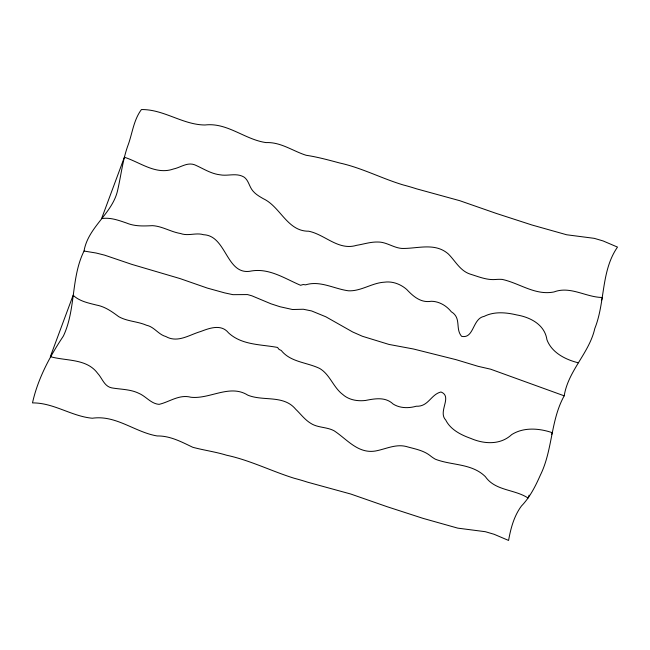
<?xml version="1.0" encoding="UTF-8"?>
<svg xmlns="http://www.w3.org/2000/svg" width="650" height="650" viewBox="0 0 650 650"><rect width="100%" height="100%" fill="white"/><g stroke="black" fill="none" stroke-linecap="round" stroke-linejoin="round"><path stroke-width="0.97" d="M84.037 251.038C88.116 226.647 113.043 213.371 117.845 189.377C121.29 174.184 122.931 158.543 128.513 143.894C132.511 132.316 133.884 119.641 141.424 109.558C163.824 109.233 182.715 124.832 204.977 124.995C227.354 122.289 244.847 139.644 266.086 142.594C280.784 141.936 292.744 151.036 306.142 155.277C317.533 156.983 328.64 160.054 339.755 163.012C361.806 167.854 381.818 178.547 403.317 184.966A65.406 15.819 20.4 0 1 416.447 188.801L459.712 200.679L496.113 213.371L531.919 224.989L566.678 234.772L594.295 238.347L603.062 240.931L617.5 247.089C600.827 271.082 605.361 302.112 594.807 328.486C589.249 353.161 568.214 370.573 564.2 395.834C550.477 420.42 552.768 450.06 540.345 475.166C535.429 486.257 529.953 497.209 521.438 506.017C514.004 516.043 510.746 528.344 508.576 540.442L494.138 534.292L485.363 531.708L457.754 528.133L422.988 518.351L387.189 506.732L350.781 494.032L307.523 482.162A65.406 15.819 20.4 0 0 294.393 478.319C271.554 471.226 250.063 460.233 226.517 455.211C215.451 451.799 203.946 450.279 192.798 447.289C181.464 441.894 170.097 435.719 157.162 435.955C134.875 432.209 116.049 414.781 92.324 418.234C71.597 416.358 53.649 402.675 32.5 402.911C37.797 378.804 49.766 356.493 63.383 336.058C75.985 309.303 70.842 277.623 84.037 251.038L96.119 253.021L104.642 255.158L131.771 264.363L179.993 278.566L207.285 288.072L224.624 292.882L232.952 294.669L247.52 294.572L251.867 295.807L271.009 303.818L279.963 306.727L292.508 309.522L303.322 309.246L311.594 310.944L325.869 316.802L352.714 331.996L362.44 336.286L388.968 344.427L413.489 349.001L456.064 359.669L478.099 366.324L490.693 369.208L564.2 395.834M529.108 495.178L528.052 498.014C514.556 489.133 495.259 490.969 485.371 476.653C471.786 463.231 451.921 465.619 435.435 459.249A40.836 38.098 -29.4 0 1 430.007 455.528C423.142 450.19 414.269 448.825 406.128 446.477C395.468 443.812 385.483 449.207 375.245 451.043C357.768 453.789 347.002 439.213 334.124 430.796C326.747 426.79 317.598 427.936 310.578 423.215C304.704 419.624 300.641 413.952 295.717 409.264C283.53 394.526 263.396 401.554 247.804 395.151C229.751 383.793 209.974 399.336 190.921 397.256C179.254 394.119 169.683 401.879 159.096 404.357C150.987 403.764 146.023 396.321 138.864 393.339C130.398 389.163 120.786 389.472 111.711 387.871C104.203 386.368 102.286 378.276 97.654 373.344C86.637 358.337 66.332 361.205 50.343 356.647L73.133 295.271C79.446 301.243 88.156 302.949 96.289 305.021C104.894 306.548 111.922 311.586 118.698 316.648C127.262 321.506 137.532 321.319 146.477 325.252C154.294 326.828 158.364 334.539 165.831 336.513C177.653 343.322 189.353 334.783 200.744 331.492C209.779 328.014 221.349 323.846 228.548 332.889C241.987 345.264 260.788 344.289 277.517 347.441L279.094 349.44L281.255 350.472C290.582 362.269 306.979 362.286 319.686 368.469C330.013 374.546 333.255 387.343 342.745 394.477C348.887 399.986 357.541 401.424 365.511 400.457C375.009 398.604 385.385 396.662 393.136 404.032C399.969 408.354 408.639 408.403 416.203 406.234C428.488 406.892 430.755 394.461 440.952 391.991C452.863 396.484 437.629 411.661 445.673 419.941C450.499 429.683 460.964 434.907 470.819 438.425C484.104 444.169 500.386 445.144 511.688 434.606C523.77 426.952 539.281 428.244 552.305 432.705L551.598 434.598M601.453 300.324L602.509 297.481C585.983 297.391 570.497 285.675 553.946 291.964C535.121 295.669 519.594 283.181 502.206 279.411A40.836 38.098 -29.4 0 0 495.357 279.516C486.606 280.191 478.327 276.599 470.129 274.097C460.119 270.814 455.366 261.007 448.394 254.028C434.972 242.141 417.519 248.82 401.83 248.438C393.429 247.788 386.352 241.881 377.853 242.019C370.606 241.8 363.675 244.189 356.59 245.326C338.317 250.884 325.138 234.569 308.669 231.213C287.267 231.424 280.491 206.732 263.291 198.697C259.472 196.495 255.58 194.285 252.769 190.808C248.779 186.119 248.373 178.189 241.849 176.012C234.943 173.209 227.232 176.207 220.009 174.801C210.738 173.753 202.922 168.342 194.553 164.767C187.127 162.021 180.554 167.537 173.534 168.968C155.935 175.224 140.368 162.394 124.386 157.235L101.595 218.619C110.272 217.181 118.641 220.326 126.709 223.088C134.964 226.525 143.829 226.078 152.49 225.656C162.329 226.232 170.877 231.944 180.546 233.504C188.175 236.405 196.056 232.342 203.621 234.739C226.964 235.69 226.119 276.494 251.542 270.961C269.555 268.044 284.887 278.655 300.592 285.293L303.192 284.529L305.622 284.838C320.239 280.304 334.214 288.925 348.522 290.81C361.148 291.346 371.906 282.888 384.442 282.181C392.543 281.044 400.668 284.164 406.721 289.469C413.286 296.481 420.973 303.111 431.291 301.267C439.164 301.373 446.469 305.687 451.287 311.756C461.719 318.012 454.992 328.786 461.614 336.334C474.118 339.097 472.396 318.427 484.12 316.404C494.138 311.285 506.025 312.39 516.677 314.925C530.286 317.216 544.741 324.602 546.926 339.698C551.753 352.731 565.5 359.613 578.256 362.798"/></g></svg>
